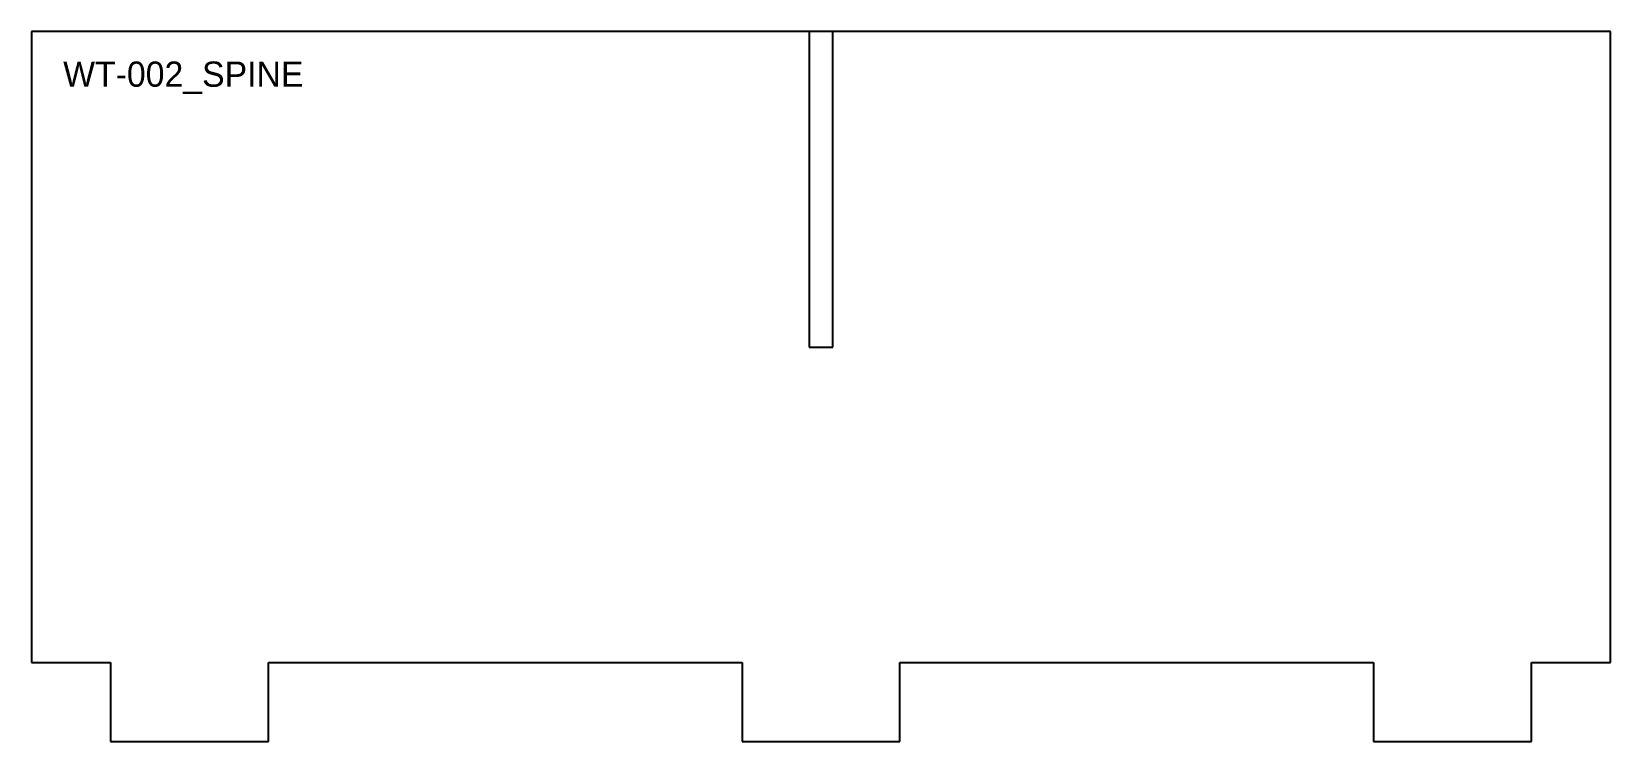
# Model space of a CAD drawing. Extents: x 0 to 10, y -0.5 to 4.
import ezdxf

# ---------------------------------------------------------------- set-up
doc = ezdxf.new("R2010")
doc.units = 0

msp = doc.modelspace()

# ---------------------------------------------------------------- linework, layer by layer
at = {"layer": 'CUT'}
for p, q in [((10, 4), (0, 4)), ((0, 4), (0, 0)), ((5.075, 4), (4.925, 4)), ((4.925, 4), (4.925, 2)), ((5.075, 2), (5.075, 4)), ((10, 0), (10, 4)), ((4.925, 2), (5.075, 2)), ((0, 0), (0.5, 0)), ((0.5, 0), (0.5, -0.5)), ((1.5, -0.5), (1.5, 0)), ((1.5, 0), (4.5, 0)), ((4.5, 0), (4.5, -0.5)), ((5.5, -0.5), (5.5, 0)), ((5.5, 0), (8.5, 0)), ((8.5, 0), (8.5, -0.5)), ((9.5, -0.5), (9.5, 0)), ((9.5, 0), (10, 0)), ((0.5, -0.5), (1.5, -0.5)), ((4.5, -0.5), (5.5, -0.5)), ((8.5, -0.5), (9.5, -0.5))]:
    msp.add_line(p, q, dxfattribs=at)

# ---------------------------------------------------------------- texts
at = {"layer": 'ETCH'}
msp.add_text('WT-002_SPINE', height=0.16, dxfattribs=at).set_placement((0.2, 3.65))

doc.saveas('drawing.dxf')
